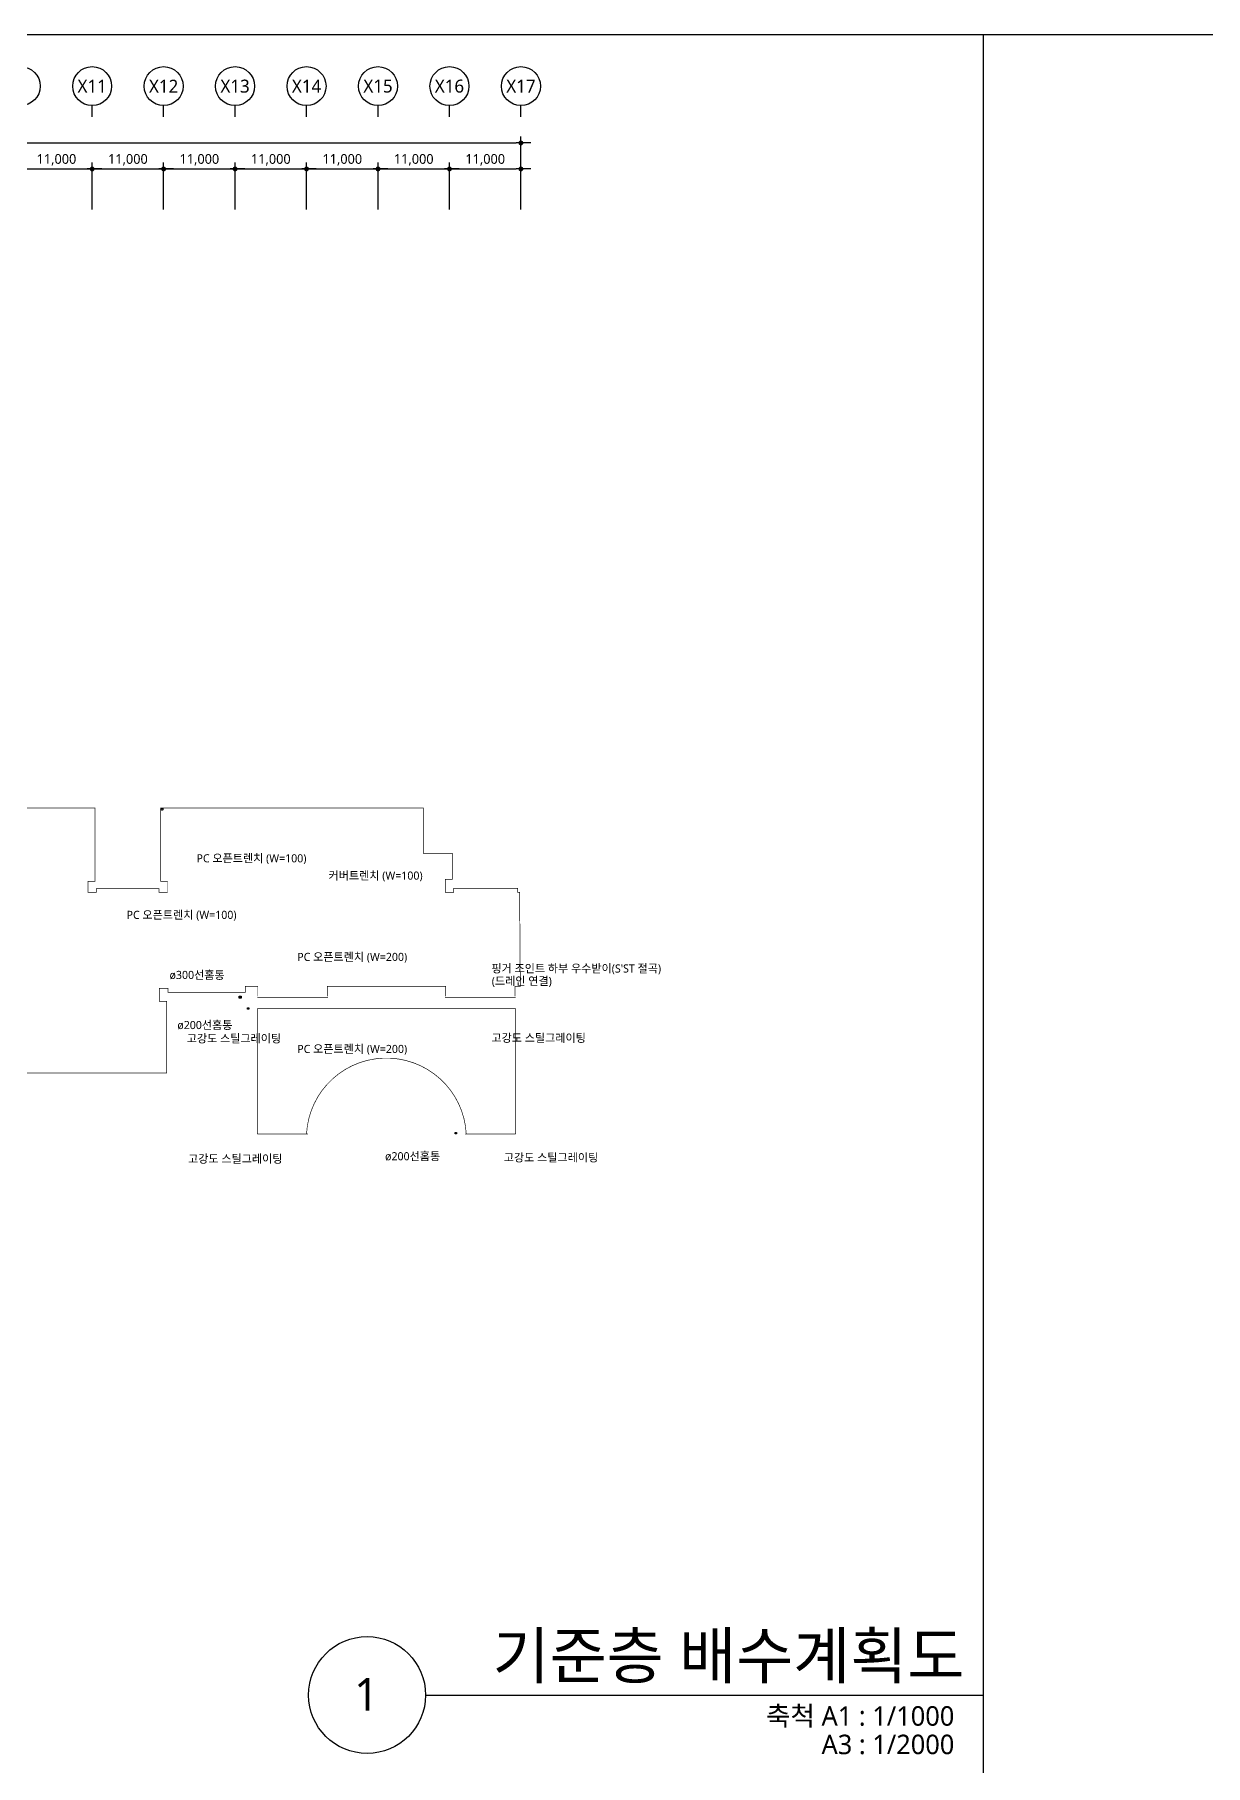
# Model space of a CAD drawing. Header units: millimetres. Extents: x 5104319 to 6731528, y 2502930 to 3039130.
# Drawn here: x 6157702 to 6337923, y 2772700 to 3039130 of the extents above; entities that cross this region are included whole.
import ezdxf
from ezdxf.enums import TextEntityAlignment as Align

# ---------------------------------------------------------------- set-up
doc = ezdxf.new("R2010")
doc.units = ezdxf.units.MM
doc.header["$PDMODE"] = 1
for name, pattern in [('CENTER2', [28.575, 19.05, -3.175, 3.175, -3.175]), ('DIVIDE2', [15.875, 6.35, -3.175, 0, -3.175, 0, -3.175]), ('HID', [2.3, 1.5, -0.8])]:
    doc.linetypes.add(name, pattern=pattern)
doc.layers.get('Defpoints').update_dxf_attribs({"color": 140})
for name, color, linetype in [('0-아연도 그레이팅 커버', 6, 'DIVIDE2'), ('0-오픈트랜치', 2, 'HID'), ('D-1', 6, 'Continuous'), ('SYM', 253, 'Continuous')]:
    doc.layers.add(name, color=color, linetype=linetype)
for name, color, linetype, lineweight in [('A-AXIS-BUBL', 7, 'Continuous', 25), ('A-DIMS', 7, 'Continuous', 25), ('A-MKXS-TEXT1', 3, 'Continuous', 25), ('A-XXXX-SYMB', 7, 'Continuous', 25), ('A-XXXX-TXT1', 3, 'Continuous', 25), ('A-XXXX-TXT2', 3, 'Continuous', 25)]:
    doc.layers.add(name, color=color, linetype=linetype, lineweight=lineweight)
doc.styles.add('HY울릉도L', font='')
doc.styles.add('맑은고딕', font='malgun.ttf')
doc.styles.get('HY울릉도L').set_extended_font_data('HYwulM')
doc.dimstyles.new('CDIM', dxfattribs={"dimtxt": 3, "dimasz": 1.5, "dimexe": 2, "dimexo": 1, "dimgap": 1, "dimtad": 1, "dimdec": 0, "dimrnd": 0.5, "dimzin": 0, "dimdsep": 32, "dimlunit": 6, "dimtxsty": 'HY울릉도L', "dimblk1": '_CIDOT', "dimblk2": '_CIDOT', "dimsah": 1, "dimcen": 5.5, "dimclrd": 2, "dimclre": 2, "dimclrt": 7, "dimadec": 0, "dimazin": 0, "dimtfac": 1, "dimtdec": 0, "dimtix": 1, "dimtmove": 2, "dimatfit": 1, "dimldrblk": '_CIDOT', "dimfxl": 1, "dimtolj": 1, "dimtzin": 0, "dimlwd": -1, "dimarcsym": 0})

# ---------------------------------------------------------------- blocks, each defined once
blk = doc.blocks.new('_CIDOT')
at = {"color": 0, "linetype": 'ByBlock'}
blk.add_line((2, 0), (-1, 0), dxfattribs=at)
at = {"color": 0, "linetype": 'ByBlock', "const_width": 0.5}
blk.add_lwpolyline([(-0.25, 0, 1), (0.25, 0, 1)], format="xyb", close=True, dxfattribs=at)
blk = doc.blocks.new('*D37')
at = {"layer": 'A-DIMS', "lineweight": -2, "transparency": 16777216}
for p, q in [((225693, 255621), (225693, 262871)), ((236693, 255621), (236693, 262871))]:
    blk.add_line(p, q, dxfattribs=at)
at = {"layer": 'A-DIMS', "transparency": 16777216}
blk.add_line((226443, 261871), (235943, 261871), dxfattribs=at)
at = {"layer": 'Defpoints', "color": 0, "transparency": 16777216}
for p in [(236693, 261871), (225693, 255121), (236693, 255121)]:
    blk.add_point(p, dxfattribs=at)
at = {"layer": 'A-DIMS', "transparency": 16777216, "xscale": 750, "yscale": 750, "zscale": 750, "rotation": 180}
blk.add_blockref('_CIDOT', (225693, 261871), dxfattribs=at)
at = {"layer": 'A-DIMS', "transparency": 16777216, "xscale": 750, "yscale": 750, "zscale": 750}
blk.add_blockref('_CIDOT', (236693, 261871), dxfattribs=at)
at = {"layer": 'A-DIMS', "color": 3, "transparency": 16777216, "insert": (231193, 263275), "char_height": 1500, "attachment_point": 5, "style": '맑은고딕'}
blk.add_mtext('\\A1;11,000', dxfattribs=at)
blk = doc.blocks.new('*D38')
at = {"layer": 'A-DIMS', "lineweight": -2, "transparency": 16777216}
for p, q in [((236693, 255621), (236693, 262871)), ((247693, 255621), (247693, 262871))]:
    blk.add_line(p, q, dxfattribs=at)
at = {"layer": 'A-DIMS', "transparency": 16777216}
blk.add_line((237443, 261871), (246943, 261871), dxfattribs=at)
at = {"layer": 'Defpoints', "color": 0, "transparency": 16777216}
for p in [(247693, 261871), (236693, 255121), (247693, 255121)]:
    blk.add_point(p, dxfattribs=at)
at = {"layer": 'A-DIMS', "transparency": 16777216, "xscale": 750, "yscale": 750, "zscale": 750, "rotation": 180}
blk.add_blockref('_CIDOT', (236693, 261871), dxfattribs=at)
at = {"layer": 'A-DIMS', "transparency": 16777216, "xscale": 750, "yscale": 750, "zscale": 750}
blk.add_blockref('_CIDOT', (247693, 261871), dxfattribs=at)
at = {"layer": 'A-DIMS', "color": 3, "transparency": 16777216, "insert": (242193, 263275), "char_height": 1500, "attachment_point": 5, "style": '맑은고딕'}
blk.add_mtext('\\A1;11,000', dxfattribs=at)
blk = doc.blocks.new('*D39')
at = {"layer": 'A-DIMS', "lineweight": -2, "transparency": 16777216}
for p, q in [((247693, 255621), (247693, 262871)), ((258693, 255621), (258693, 262871))]:
    blk.add_line(p, q, dxfattribs=at)
at = {"layer": 'A-DIMS', "transparency": 16777216}
blk.add_line((248443, 261871), (257943, 261871), dxfattribs=at)
at = {"layer": 'Defpoints', "color": 0, "transparency": 16777216}
for p in [(258693, 261871), (247693, 255121), (258693, 255121)]:
    blk.add_point(p, dxfattribs=at)
at = {"layer": 'A-DIMS', "transparency": 16777216, "xscale": 750, "yscale": 750, "zscale": 750, "rotation": 180}
blk.add_blockref('_CIDOT', (247693, 261871), dxfattribs=at)
at = {"layer": 'A-DIMS', "transparency": 16777216, "xscale": 750, "yscale": 750, "zscale": 750}
blk.add_blockref('_CIDOT', (258693, 261871), dxfattribs=at)
at = {"layer": 'A-DIMS', "color": 3, "transparency": 16777216, "insert": (253193, 263275), "char_height": 1500, "attachment_point": 5, "style": '맑은고딕'}
blk.add_mtext('\\A1;11,000', dxfattribs=at)
blk = doc.blocks.new('*D40')
at = {"layer": 'A-DIMS', "lineweight": -2, "transparency": 16777216}
for p, q in [((258693, 255621), (258693, 262871)), ((269693, 255621), (269693, 262871))]:
    blk.add_line(p, q, dxfattribs=at)
at = {"layer": 'A-DIMS', "transparency": 16777216}
blk.add_line((259443, 261871), (268943, 261871), dxfattribs=at)
at = {"layer": 'Defpoints', "color": 0, "transparency": 16777216}
for p in [(269693, 261871), (258693, 255121), (269693, 255121)]:
    blk.add_point(p, dxfattribs=at)
at = {"layer": 'A-DIMS', "transparency": 16777216, "xscale": 750, "yscale": 750, "zscale": 750, "rotation": 180}
blk.add_blockref('_CIDOT', (258693, 261871), dxfattribs=at)
at = {"layer": 'A-DIMS', "transparency": 16777216, "xscale": 750, "yscale": 750, "zscale": 750}
blk.add_blockref('_CIDOT', (269693, 261871), dxfattribs=at)
at = {"layer": 'A-DIMS', "color": 3, "transparency": 16777216, "insert": (264193, 263275), "char_height": 1500, "attachment_point": 5, "style": '맑은고딕'}
blk.add_mtext('\\A1;11,000', dxfattribs=at)
blk = doc.blocks.new('*D41')
at = {"layer": 'A-DIMS', "lineweight": -2, "transparency": 16777216}
for p, q in [((269693, 255621), (269693, 262871)), ((280693, 255621), (280693, 262871))]:
    blk.add_line(p, q, dxfattribs=at)
at = {"layer": 'A-DIMS', "transparency": 16777216}
blk.add_line((270443, 261871), (279943, 261871), dxfattribs=at)
at = {"layer": 'Defpoints', "color": 0, "transparency": 16777216}
for p in [(280693, 261871), (269693, 255121), (280693, 255121)]:
    blk.add_point(p, dxfattribs=at)
at = {"layer": 'A-DIMS', "transparency": 16777216, "xscale": 750, "yscale": 750, "zscale": 750, "rotation": 180}
blk.add_blockref('_CIDOT', (269693, 261871), dxfattribs=at)
at = {"layer": 'A-DIMS', "transparency": 16777216, "xscale": 750, "yscale": 750, "zscale": 750}
blk.add_blockref('_CIDOT', (280693, 261871), dxfattribs=at)
at = {"layer": 'A-DIMS', "color": 3, "transparency": 16777216, "insert": (275193, 263275), "char_height": 1500, "attachment_point": 5, "style": '맑은고딕'}
blk.add_mtext('\\A1;11,000', dxfattribs=at)
blk = doc.blocks.new('*D42')
at = {"layer": 'A-DIMS', "lineweight": -2, "transparency": 16777216}
for p, q in [((280693, 255621), (280693, 262871)), ((291693, 255621), (291693, 262871))]:
    blk.add_line(p, q, dxfattribs=at)
at = {"layer": 'A-DIMS', "transparency": 16777216}
blk.add_line((281443, 261871), (290943, 261871), dxfattribs=at)
at = {"layer": 'Defpoints', "color": 0, "transparency": 16777216}
for p in [(291693, 261871), (280693, 255121), (291693, 255121)]:
    blk.add_point(p, dxfattribs=at)
at = {"layer": 'A-DIMS', "transparency": 16777216, "xscale": 750, "yscale": 750, "zscale": 750, "rotation": 180}
blk.add_blockref('_CIDOT', (280693, 261871), dxfattribs=at)
at = {"layer": 'A-DIMS', "transparency": 16777216, "xscale": 750, "yscale": 750, "zscale": 750}
blk.add_blockref('_CIDOT', (291693, 261871), dxfattribs=at)
at = {"layer": 'A-DIMS', "color": 3, "transparency": 16777216, "insert": (286193, 263275), "char_height": 1500, "attachment_point": 5, "style": '맑은고딕'}
blk.add_mtext('\\A1;11,000', dxfattribs=at)
blk = doc.blocks.new('*D43')
at = {"layer": 'A-DIMS', "lineweight": -2, "transparency": 16777216}
for p, q in [((126693, 255621), (126693, 266871)), ((302693, 255621), (302693, 266871))]:
    blk.add_line(p, q, dxfattribs=at)
at = {"layer": 'A-DIMS', "transparency": 16777216}
blk.add_line((127443, 265871), (301943, 265871), dxfattribs=at)
at = {"layer": 'Defpoints', "color": 0, "transparency": 16777216}
for p in [(302693, 265871), (126693, 255121), (302693, 255121)]:
    blk.add_point(p, dxfattribs=at)
at = {"layer": 'A-DIMS', "transparency": 16777216, "xscale": 750, "yscale": 750, "zscale": 750, "rotation": 180}
blk.add_blockref('_CIDOT', (126693, 265871), dxfattribs=at)
at = {"layer": 'A-DIMS', "transparency": 16777216, "xscale": 750, "yscale": 750, "zscale": 750}
blk.add_blockref('_CIDOT', (302693, 265871), dxfattribs=at)
at = {"layer": 'A-DIMS', "color": 3, "transparency": 16777216, "insert": (214693, 267275), "char_height": 1500, "attachment_point": 5, "style": '맑은고딕'}
blk.add_mtext('\\A1;176,000', dxfattribs=at)
blk = doc.blocks.new('*D44')
at = {"layer": 'A-DIMS', "lineweight": -2, "transparency": 16777216}
for p, q in [((291693, 255621), (291693, 262871)), ((302693, 255621), (302693, 262871))]:
    blk.add_line(p, q, dxfattribs=at)
at = {"layer": 'A-DIMS', "transparency": 16777216}
blk.add_line((292443, 261871), (301943, 261871), dxfattribs=at)
at = {"layer": 'Defpoints', "color": 0, "transparency": 16777216}
for p in [(302693, 261871), (291693, 255121), (302693, 255121)]:
    blk.add_point(p, dxfattribs=at)
at = {"layer": 'A-DIMS', "transparency": 16777216, "xscale": 750, "yscale": 750, "zscale": 750, "rotation": 180}
blk.add_blockref('_CIDOT', (291693, 261871), dxfattribs=at)
at = {"layer": 'A-DIMS', "transparency": 16777216, "xscale": 750, "yscale": 750, "zscale": 750}
blk.add_blockref('_CIDOT', (302693, 261871), dxfattribs=at)
at = {"layer": 'A-DIMS', "color": 3, "transparency": 16777216, "insert": (297193, 263275), "char_height": 1500, "attachment_point": 5, "style": '맑은고딕'}
blk.add_mtext('\\A1;11,000', dxfattribs=at)
blk = doc.blocks.new('A$C20DC7017')
at = {"layer": 'D-1'}
for p, q in [((-240, 1200), (120, 1200)), ((1200, 2640), (1200, 2280)), ((1200, 120), (1200, -240)), ((2280, 1200), (2640, 1200))]:
    blk.add_line(p, q, dxfattribs=at)
at = {"layer": 'D-1', "ltscale": 0.6}
blk.add_circle((1200, 1200), 1080, dxfattribs=at)
at = {"layer": 'Defpoints'}
blk.add_circle((1200, 1200), 1200, dxfattribs=at)
at = {"layer": 'SYM', "ltscale": 0.6}
blk.add_circle((1200, 1200), 1080, dxfattribs=at)
blk = doc.blocks.new('상자')
at = {"layer": 'D-1'}
for p, q in [((6041333, 124773), (6041693, 124773)), ((6042773, 126213), (6042773, 125853)), ((6042773, 123693), (6042773, 123333)), ((6043853, 124773), (6044213, 124773))]:
    blk.add_line(p, q, dxfattribs=at)
at = {"layer": 'D-1', "ltscale": 0.6}
blk.add_lwpolyline([(6041333, 126213), (6044213, 126213), (6044213, 123333), (6041333, 123333)], close=True, dxfattribs=at)
for points in [[(6044213, 126213), (6041333, 123333)], [(6041333, 126213), (6044213, 123333)]]:
    blk.add_lwpolyline(points, dxfattribs=at)
blk.add_circle((6042773, 124773), 1080, dxfattribs=at)
at = {"layer": 'Defpoints'}
blk.add_circle((6042773, 124773), 1200, dxfattribs=at)
at = {"layer": 'SYM', "ltscale": 0.6}
blk.add_circle((6042773, 124773), 1080, dxfattribs=at)
blk = doc.blocks.new('DIM(210222)')
for p, q in [((236693, 269870.6), (236693, 271620.6)), ((247693, 269870.6), (247693, 271620.6)), ((258693, 269870.6), (258693, 271620.6)), ((269693, 269870.6), (269693, 271620.6)), ((280693, 269870.6), (280693, 271620.6)), ((291693, 269870.6), (291693, 271620.6)), ((302693, 269870.6), (302693, 271620.6))]:
    blk.add_line(p, q)
at = {"layer": 'A-AXIS-BUBL', "ltscale": 0.2}
for centre in [(225693, 274620.6), (236693, 274620.6), (247693, 274620.6), (258693, 274620.6), (269693, 274620.6), (280693, 274620.6), (291693, 274620.6), (302693, 274620.6)]:
    blk.add_circle(centre, 3000, dxfattribs=at)
at = {"layer": 'A-XXXX-TXT2', "ltscale": 0.2, "style": '맑은고딕'}
for s, p in [('X11', (236693, 274620.6)), ('X12', (247693, 274620.6)), ('X13', (258693, 274620.6)), ('X14', (269693, 274620.6)), ('X15', (280693, 274620.6)), ('X16', (291693, 274620.6)), ('X17', (302693, 274620.6))]:
    blk.add_text(s, height=2000, dxfattribs=at).set_placement(p, align=Align.MIDDLE)
at = {"layer": 'A-DIMS'}
for p1, p2, distance, picture, middle in [((126693, 255120.6), (302693, 255120.6), 10750, '*D43', (214693, 267275.5)), ((225693, 255120.6), (236693, 255120.6), 6750, '*D37', (231193, 263275.5)), ((236693, 255120.6), (247693, 255120.6), 6750, '*D38', (242193, 263275.5)), ((247693, 255120.6), (258693, 255120.6), 6750, '*D39', (253193, 263275.5)), ((258693, 255120.6), (269693, 255120.6), 6750, '*D40', (264193, 263275.5)), ((269693, 255120.6), (280693, 255120.6), 6750, '*D41', (275193, 263275.5)), ((280693, 255120.6), (291693, 255120.6), 6750, '*D42', (286193, 263275.5)), ((291693, 255120.6), (302693, 255120.6), 6750, '*D44', (297193, 263275.5))]:
    dim = blk.add_aligned_dim(p1=p1, p2=p2, distance=distance, dimstyle='CDIM', override={"dimscale": 500, "dimtxsty": '맑은고딕', "dimclrd": 256, "dimclre": 256, "dimclrt": 3}, dxfattribs=at)
    dim.commit()
    dim.dimension.update_dxf_attribs({"geometry": picture, "text_midpoint": middle})

msp = doc.modelspace()

# ---------------------------------------------------------------- linework, layer by layer
for p, q in [((5944319, 3039130), (6663069, 3039130)), ((6303694, 3039130), (6303694, 2502930))]:
    msp.add_line(p, q)
for points in [[(6202055, 2920351, 0, 500, 0), (6202055, 2918851, 0, 0, 0), (6202055, 2912285, 0, 0, 0), (6199598, 2912285, 0, 0, 0)], [(6219937, 2913301, 0, 500, 0), (6219937, 2911801, 0, 0, 0), (6219937, 2909673, 0, 0, 0), (6217480, 2909673, 0, 0, 0)], [(6169409, 2907901, 0, 500, 0), (6169409, 2906401, 0, 0, 0), (6169409, 2903625, 0, 0, 0), (6171865, 2903625, 0, 0, 0)], [(6217561, 2888981, 0, 500, 0), (6217561, 2890481, 0, 0, 0), (6217561, 2897056, 0, 0, 0), (6215104, 2897056, 0, 0, 0)], [(6217561, 2892401, 0, 500, 0), (6217561, 2893901, 0, 0, 0), (6217561, 2896028, 0, 0, 0)], [(6189362, 2890951, 0, 500, 0), (6189362, 2892451, 0, 0, 0), (6189362, 2894578, 0, 0, 0), (6186905, 2894578, 0, 0, 0)], [(6225562, 2890951, 0, 500, 0), (6225562, 2892451, 0, 0, 0), (6225562, 2895456, 0, 0, 0), (6228018, 2895456, 0, 0, 0)], [(6190562, 2889201, 0, 500, 0), (6190562, 2887701, 0, 0, 0), (6190562, 2886573, 0, 0, 0), (6188105, 2886573, 0, 0, 0)], [(6198162, 2889181, 0, 500, 0), (6198162, 2887681, 0, 0, 0), (6198162, 2884677, 0, 0, 0), (6195705, 2884677, 0, 0, 0)], [(6225562, 2889181, 0, 500, 0), (6225562, 2887681, 0, 0, 0), (6225562, 2884677, 0, 0, 0), (6228018, 2884677, 0, 0, 0)], [(6217561, 2879700, 0, 500, 0), (6217561, 2881200, 0, 0, 0), (6217561, 2882883, 0, 0, 0), (6215104, 2882883, 0, 0, 0)], [(6198362, 2869901, 0, 500, 0), (6198362, 2868401, 0, 0, 0), (6198362, 2866273, 0, 0, 0), (6195905, 2866273, 0, 0, 0)], [(6222539, 2870001, 0, 500, 0), (6222539, 2868501, 0, 0, 0), (6222539, 2866373, 0, 0, 0), (6220082, 2866373, 0, 0, 0)], [(6225562, 2869981, 0, 500, 0), (6225562, 2868481, 0, 0, 0), (6225562, 2866354, 0, 0, 0), (6228018, 2866354, 0, 0, 0)]]:
    msp.add_lwpolyline(points, format="xyseb")
at = {"layer": '0-아연도 그레이팅 커버', "linetype": 'CENTER2', "ltscale": 25, "const_width": 100}
for points in [[(6177112, 2919601), (6177112, 2918501)], [(6222012, 2911301), (6222012, 2913101), (6217862, 2913101)], [(6178012, 2879801), (6178012, 2880901)]]:
    msp.add_lwpolyline(points, dxfattribs=at)
at = {"layer": '0-아연도 그레이팅 커버', "linetype": 'CENTER2', "ltscale": 100, "const_width": 100}
for points in [[(6191962, 2890951), (6202862, 2890951)], [(6220862, 2890951), (6231762, 2890951)]]:
    msp.add_lwpolyline(points, dxfattribs=at)
at = {"layer": '0-아연도 그레이팅 커버', "ltscale": 100, "const_width": 100}
for points in [[(6202862, 2889181), (6191962, 2889181)], [(6220862, 2889181), (6231762, 2889181)], [(6199772, 2869901), (6191962, 2869901)], [(6231762, 2869901), (6223951, 2869901)]]:
    msp.add_lwpolyline(points, dxfattribs=at)
at = {"layer": '0-오픈트랜치', "ltscale": 500, "const_width": 100}
for points in [[(6111112, 2919601), (6111112, 2920101), (6167012, 2920101), (6167012, 2908801), (6165912, 2908801), (6165912, 2907101), (6167212, 2907101), (6167212, 2907647), (6176857, 2907647), (6176857, 2907101), (6178157, 2907101), (6178157, 2908801), (6177112, 2908801), (6177112, 2918501)], [(6217862, 2913101), (6217562, 2913101), (6217562, 2920101), (6177112, 2920101), (6177112, 2919601)], [(6231662, 2891101), (6231662, 2892601), (6232462, 2892601), (6232362, 2907101), (6232062, 2907101), (6232062, 2907701), (6222212, 2907701), (6222212, 2907101), (6220912, 2907101), (6220912, 2909101), (6222012, 2909101), (6222012, 2911301)], [(6112012, 2880901), (6112012, 2890547), (6110939, 2890547), (6110939, 2892247), (6112239, 2892247), (6112239, 2891701), (6121884, 2891701), (6121884, 2892247), (6123184, 2892247), (6123184, 2890547), (6122112, 2890547), (6122112, 2879301), (6178012, 2879301), (6178012, 2879801)], [(6178012, 2880901), (6178012, 2890301), (6176912, 2890301), (6176912, 2892301), (6178212, 2892301), (6178212, 2891701), (6190162, 2891701), (6190162, 2892601), (6192062, 2892601), (6192062, 2891101)], [(6202762, 2891101), (6202762, 2892601), (6220962, 2892601), (6220962, 2891101)], [(6191962, 2889181), (6191962, 2869901)], [(6220862, 2889181), (6202862, 2889181)], [(6231762, 2889181), (6231762, 2869901)]]:
    msp.add_lwpolyline(points, dxfattribs=at)
at = {"layer": '0-오픈트랜치', "ltscale": 50}
for points in [[(6189512, 2890951, 0, 250, 0), (6189919, 2890951, 0, 0, 0), (6191962, 2890951, 0, 0, 0)], [(6202862, 2890951, 0, 250, 0), (6203269, 2890951, 0, 0, 0), (6220862, 2890951, 0, 0, 0)], [(6190663, 2889201, 0, 250, 0), (6191070, 2889201, 0, 0, 0), (6191962, 2889201, 0, 0, 0), (6191962, 2889201, 0, 0, 0)], [(6222640, 2870000, 0, 250, 0), (6223048, 2870000, 0, 0, 0), (6224138, 2870000, 0, 0, 0), (6224138, 2870000, 0, 0, 0)]]:
    msp.add_lwpolyline(points, format="xyseb", dxfattribs=at)
at = {"layer": '0-오픈트랜치', "ltscale": 500, "const_width": 100}
msp.add_lwpolyline([(6224146, 2869901, 0.9500702), (6199557, 2869901)], format="xyb", dxfattribs=at)
at = {"layer": 'A-XXXX-SYMB'}
msp.add_line((6217886, 2783530), (6303694, 2783530), dxfattribs=at)
msp.add_circle((6208886, 2783530), 9000, dxfattribs=at)

# ---------------------------------------------------------------- block references
msp.add_blockref('DIM(210222)', (5929869, 2756580))
at = {"layer": 'D-1', "ltscale": 0.6}
for name, p, xscale, yscale, zscale in [('A$C20DC7017', (6177144, 2919748), 0.1335707925200356, 0.1335707925200356, 0.1335707925200356), ('상자', (5559906, 2877954), 0.1041666666535801, 0.1041666666535801, 0.1041666666535801), ('상자', (5770925, 2880536), 0.06944444443673639, 0.06944444443673639, 0.06944444443673639), ('상자', (5802902, 2861336), 0.06944444443673639, 0.06944444443673639, 0.06944444443673639)]:
    msp.add_blockref(name, p, dxfattribs=dict(at, xscale=xscale, yscale=yscale, zscale=zscale))

# ---------------------------------------------------------------- texts
at = {"layer": 'A-MKXS-TEXT1', "style": '맑은고딕'}
for s, p in [('PC 오픈트렌치 (W=100)', (6199548, 2912333)), ('커버트렌치 (W=100)', (6217430, 2909673)), ('PC 오픈트렌치 (W=200)', (6215054, 2897152)), ('ø300선홈통', (6186956, 2894378)), ('ø200선홈통', (6188156, 2886670)), ('고강도 스틸그레이팅', (6195655, 2884594)), ('PC 오픈트렌치 (W=200)', (6215054, 2882985)), ('고강도 스틸그레이팅', (6195855, 2866071)), ('ø200선홈통', (6220133, 2866470)), ('고강도 스틸그레이팅', (6244466, 2866271))]:
    msp.add_text(s, height=1250, dxfattribs=at).set_placement(p, align=Align.MIDDLE_RIGHT)
for s, p in [('PC 오픈트렌치 (W=100)', (6171865, 2903625)), ("핑거 조인트 하부 우수받이(S'ST 절곡)", (6228018, 2895374)), ('고강도 스틸그레이팅', (6228018, 2884677))]:
    msp.add_text(s, height=1250, dxfattribs=at).set_placement(p, align=Align.MIDDLE_LEFT)
msp.add_text('(드레인 연결)', height=1250, dxfattribs=at).set_placement((6228073, 2892819))
at = {"layer": 'A-XXXX-TXT1', "style": '맑은고딕'}
msp.add_text('기준층 배수계획도', height=7000, dxfattribs=at).set_placement((6300836, 2783983), align=Align.BOTTOM_RIGHT)
msp.add_text('1', height=5000, dxfattribs=at).set_placement((6208770, 2783637), align=Align.MIDDLE)
for s, p in [('축척 A1 : 1/1000', (6299278, 2781807)), ('A3 : 1/2000', (6299278, 2777429))]:
    msp.add_text(s, height=3000, dxfattribs=at).set_placement(p, align=Align.TOP_RIGHT)

doc.saveas('drawing.dxf')
